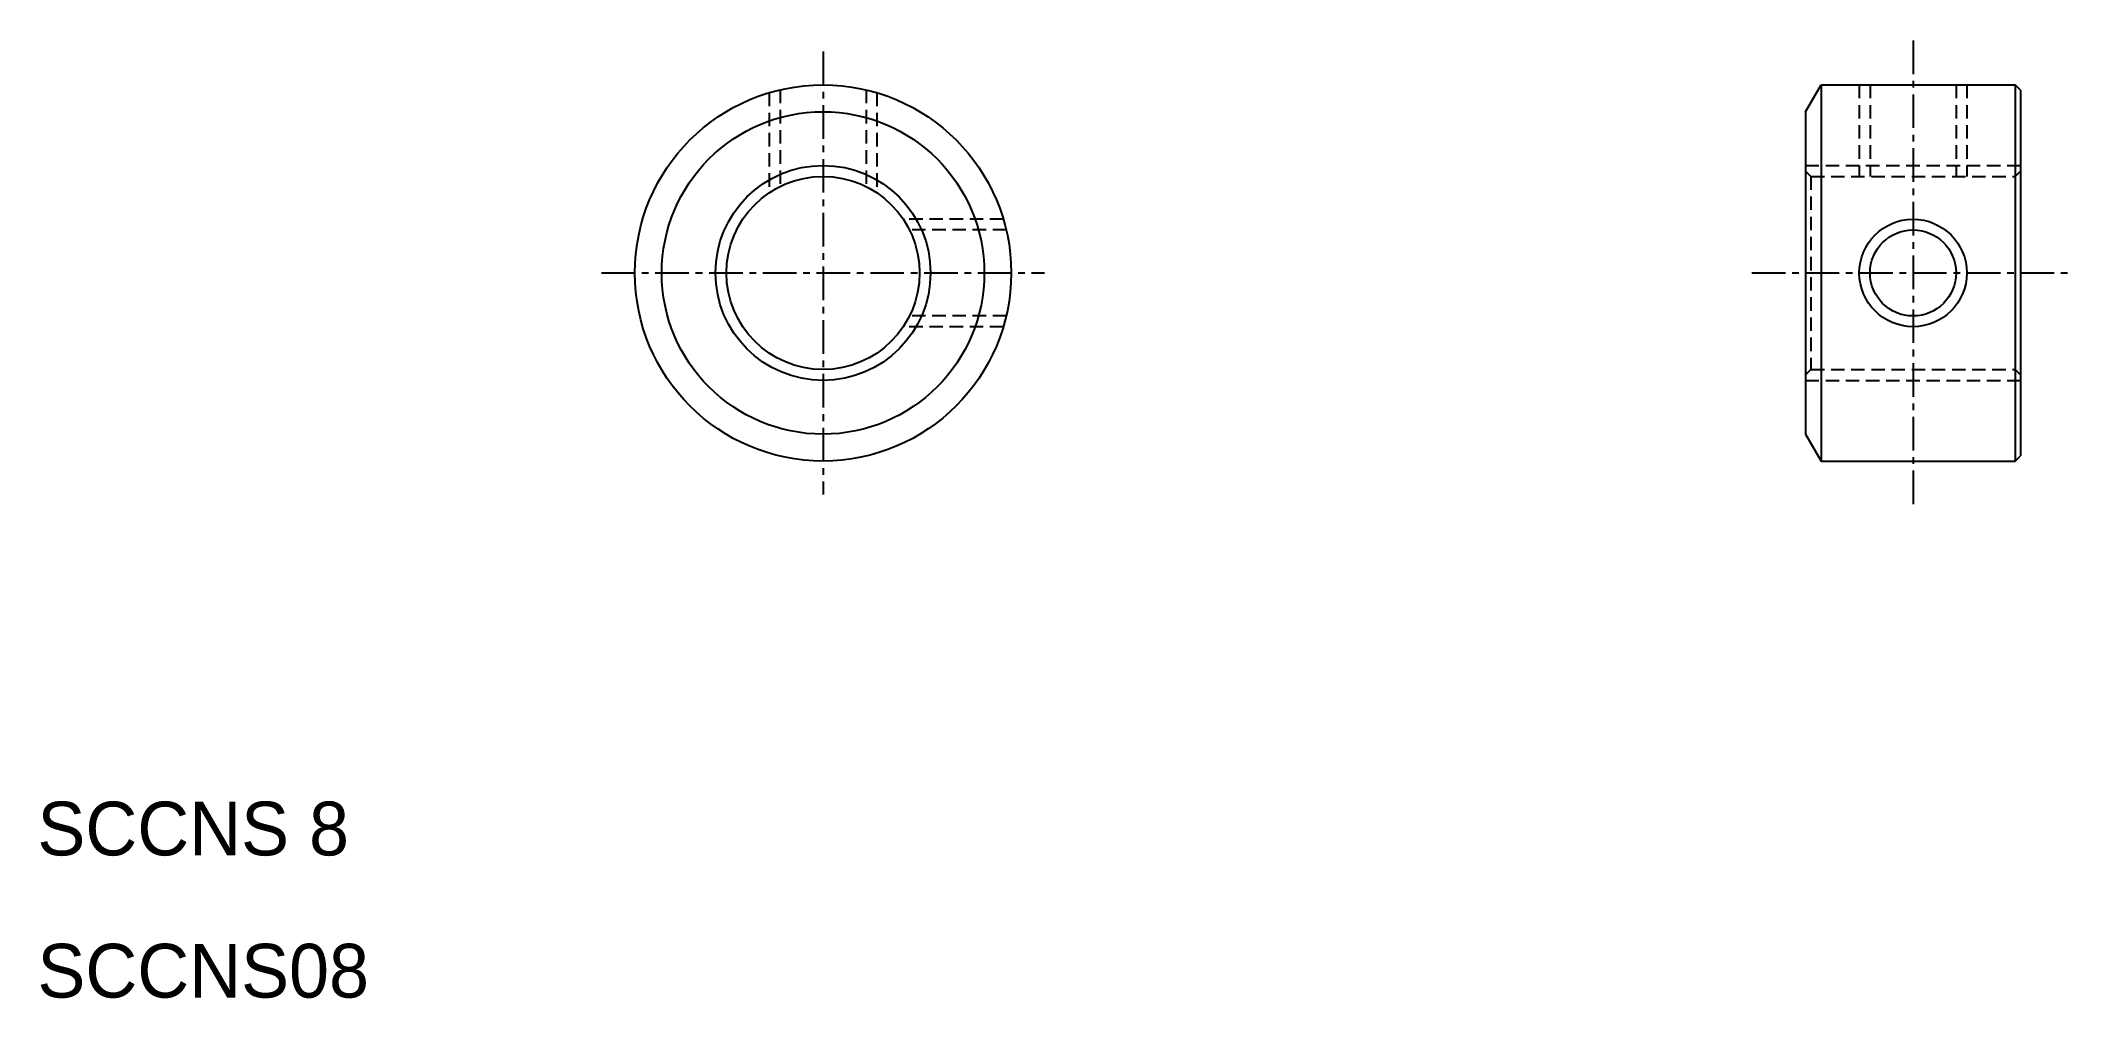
# Model space of a CAD drawing. Extents: x 41.6 to 117.3, y 93.7 to 129.4.
import ezdxf

# ---------------------------------------------------------------- set-up
doc = ezdxf.new("R2010")
doc.units = 0
doc.linetypes.add('CENTER', pattern=[2, 1.25, -0.25, 0.25, -0.25])
doc.linetypes.add('DASHED', pattern=[0.75, 0.5, -0.25])
doc.layers.get('0').update_dxf_attribs({"linetype": 'CONTINUOUS'})
doc.layers.add('CENTER', color=1, linetype='CENTER')

msp = doc.modelspace()

# ---------------------------------------------------------------- linework, layer by layer
at = {"color": 3, "linetype": 'DASHED'}
for p, q in [((68.751, 127.447), (68.751, 123.724)), ((69.151, 127.553), (69.151, 123.957)), ((72.351, 127.553), (72.351, 123.957)), ((72.751, 127.447), (72.751, 123.724)), ((109.303, 127.738), (109.303, 124.332)), ((109.703, 127.738), (109.703, 124.332)), ((112.903, 127.738), (112.903, 124.332)), ((113.303, 127.738), (113.303, 124.332)), ((107.303, 124.738), (115.303, 124.738)), ((107.503, 124.332), (107.303, 124.532)), ((107.503, 124.332), (115.103, 124.332)), ((107.503, 124.332), (107.503, 117.144)), ((109.803, 124.738), (109.803, 124.738)), ((111.303, 124.738), (111.304, 124.738)), ((115.103, 124.332), (115.303, 124.532)), ((115.103, 124.332), (115.103, 117.144)), ((77.459, 122.738), (73.737, 122.738)), ((77.566, 122.338), (73.969, 122.338)), ((77.566, 119.138), (73.969, 119.138)), ((77.459, 118.738), (73.737, 118.738)), ((107.503, 117.144), (107.303, 116.944)), ((107.303, 116.738), (115.303, 116.738)), ((107.503, 117.144), (115.103, 117.144)), ((115.103, 117.144), (115.303, 116.944))]:
    msp.add_line(p, q, dxfattribs=at)
at = {"color": 7, "linetype": 'CONTINUOUS'}
for p, q in [((107.303, 126.738), (107.881, 127.738)), ((107.881, 127.738), (107.881, 113.738)), ((107.881, 127.738), (115.103, 127.738)), ((115.303, 127.538), (115.103, 127.738)), ((115.103, 127.738), (115.103, 113.738)), ((115.303, 127.538), (115.303, 113.938)), ((107.303, 126.738), (107.303, 114.738)), ((107.303, 114.738), (107.881, 113.738)), ((107.881, 113.738), (115.103, 113.738)), ((115.103, 113.738), (115.303, 113.938))]:
    msp.add_line(p, q, dxfattribs=at)
for centre, radius in [((70.751, 120.738), 7), ((70.751, 120.738), 6), ((70.751, 120.738), 3.594), ((111.303, 120.738), 1.6)]:
    msp.add_circle(centre, radius, dxfattribs=at)
at = {"color": 3, "linetype": 'CONTINUOUS'}
for centre, radius in [((70.751, 120.738), 4), ((111.303, 120.738), 2)]:
    msp.add_circle(centre, radius, dxfattribs=at)
at = {"layer": 'CENTER', "color": 1, "linetype": 'CENTER'}
for p, q in [((111.303, 129.384), (111.303, 112.093)), ((70.751, 128.978), (70.751, 112.499)), ((62.512, 120.738), (78.991, 120.738)), ((105.303, 120.738), (117.303, 120.738))]:
    msp.add_line(p, q, dxfattribs=at)

# ---------------------------------------------------------------- texts
at = {"color": 7, "linetype": 'CONTINUOUS'}
for s, p in [('SCCNS 8', (41.524, 99.061)), ('SCCNS08', (41.524, 93.77))]:
    msp.add_text(s, height=2, dxfattribs=at).set_placement(p)

doc.saveas('drawing.dxf')
